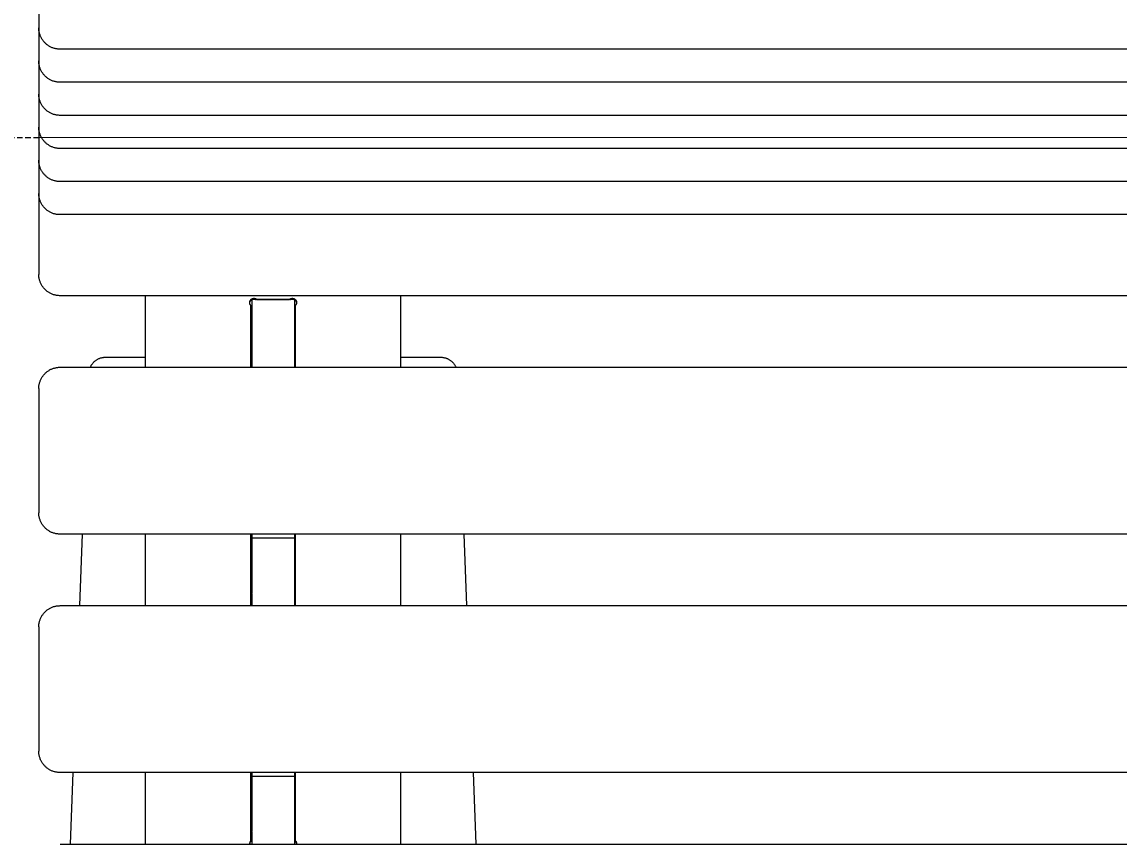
# Model space of a CAD drawing. Header units: millimetres. Extents: x -80 to 4518, y -398 to 2524.
# Drawn here: x 58.3 to 315.8, y -7.9 to 185 of the extents above; entities that cross this region are included whole.
import ezdxf

# ---------------------------------------------------------------- set-up
doc = ezdxf.new("R2010")
doc.units = ezdxf.units.MM
doc.linetypes.add('HIDDEN', pattern=[1.905, 1.27, -0.635])
for name, color, linetype, lineweight in [('ZANO_R', 7, 'Continuous', 0), ('ZANO_R_przerywana', 7, 'HIDDEN', 0), ('ZANO_W', 1, 'Continuous', 0)]:
    doc.layers.add(name, color=color, linetype=linetype, lineweight=lineweight)
doc.styles.add('Arial', font='arial.ttf')
doc.styles.get("Standard").update_dxf_attribs({"font": 'ARIALUNI.TTF'})
doc.dimstyles.new('pl i ang', dxfattribs={"dimtxt": 50, "dimasz": 50, "dimexe": 1.25, "dimexo": 0.625, "dimgap": 10, "dimtad": 1, "dimtoh": 1, "dimtxsty": 'Standard', "dimcen": 2.5, "dimclrd": 1, "dimclre": 1, "dimclrt": 1, "dimadec": 0, "dimazin": 0, "dimtfac": 1, "dimtmove": 0, "dimatfit": 3, "dimfxl": 1, "dimarcsym": 1})

# ---------------------------------------------------------------- blocks, each defined once
blk = doc.blocks.new('*D398')
at = {"layer": 'ZANO_W', "color": 1, "lineweight": -2}
for p, q in [((57.24, 376.68), (-32.87, 376.68)), ((-22.87, 336.68), (-22.87, -286.8)), ((57.24, -326.8), (-32.87, -326.8))]:
    blk.add_line(p, q, dxfattribs=at)
at = {"layer": 'ZANO_W', "color": 1}
for points in [[(-16.2, 336.68), (-29.53, 336.68), (-22.87, 376.68)], [(-29.53, -286.8), (-16.2, -286.8), (-22.87, -326.8)]]:
    blk.add_solid(points, dxfattribs=at)
at = {"layer": 'ZANO_W', "color": 1, "insert": (-53.3, 24.94), "char_height": 40, "attachment_point": 5, "rotation": 90, "style": 'Arial'}
blk.add_mtext('703', dxfattribs=at)

msp = doc.modelspace()

# ---------------------------------------------------------------- linework, layer by layer
at = {"layer": 'ZANO_R'}
for p, q in [((62.24, 187.55), (62.24, 183.66)), ((62.24, 183.66), (62.24, 179.78)), ((62.24, 183.49), (62.24, 183.66)), ((62.25, 183.32), (62.24, 183.49)), ((62.26, 183.15), (62.25, 183.32)), ((62.28, 182.98), (62.26, 183.15)), ((62.31, 182.81), (62.28, 182.98)), ((62.34, 182.65), (62.31, 182.81)), ((62.38, 182.48), (62.34, 182.65)), ((62.42, 182.31), (62.38, 182.48)), ((62.47, 182.15), (62.42, 182.31)), ((62.53, 181.99), (62.47, 182.15)), ((62.59, 181.83), (62.53, 181.99)), ((62.65, 181.67), (62.59, 181.83)), ((62.72, 181.52), (62.65, 181.67)), ((62.8, 181.36), (62.72, 181.52)), ((62.88, 181.21), (62.8, 181.36)), ((62.96, 181.07), (62.88, 181.21)), ((63.06, 180.92), (62.96, 181.07)), ((63.15, 180.78), (63.06, 180.92)), ((63.25, 180.64), (63.15, 180.78)), ((63.36, 180.51), (63.25, 180.64)), ((63.47, 180.38), (63.36, 180.51)), ((63.58, 180.25), (63.47, 180.38)), ((62.24, 179.78), (62.24, 175.89)), ((63.7, 180.13), (63.58, 180.25)), ((63.82, 180.01), (63.7, 180.13)), ((63.95, 179.89), (63.82, 180.01)), ((64.08, 179.78), (63.95, 179.89)), ((64.22, 179.68), (64.08, 179.78)), ((64.35, 179.58), (64.22, 179.68)), ((64.49, 179.48), (64.35, 179.58)), ((64.64, 179.39), (64.49, 179.48)), ((64.79, 179.31), (64.64, 179.39)), ((64.94, 179.22), (64.79, 179.31)), ((65.09, 179.15), (64.94, 179.22)), ((65.24, 179.08), (65.09, 179.15)), ((65.4, 179.01), (65.24, 179.08)), ((65.56, 178.95), (65.4, 179.01)), ((65.72, 178.9), (65.56, 178.95)), ((65.89, 178.85), (65.72, 178.9)), ((66.05, 178.81), (65.89, 178.85)), ((66.22, 178.77), (66.05, 178.81)), ((66.39, 178.74), (66.22, 178.77)), ((66.56, 178.71), (66.39, 178.74)), ((66.73, 178.69), (66.56, 178.71)), ((66.9, 178.68), (66.73, 178.69)), ((67.07, 178.67), (66.9, 178.68)), ((67.24, 178.66), (67.07, 178.67)), ((361.15, 178.66), (67.24, 178.66)), ((62.24, 175.89), (62.24, 172.01)), ((62.24, 175.72), (62.24, 175.89)), ((62.25, 175.55), (62.24, 175.72)), ((62.26, 175.38), (62.25, 175.55)), ((62.28, 175.21), (62.26, 175.38)), ((62.31, 175.04), (62.28, 175.21)), ((62.34, 174.88), (62.31, 175.04)), ((62.38, 174.71), (62.34, 174.88)), ((62.42, 174.55), (62.38, 174.71)), ((62.47, 174.38), (62.42, 174.55)), ((62.53, 174.22), (62.47, 174.38)), ((62.59, 174.06), (62.53, 174.22)), ((62.65, 173.9), (62.59, 174.06)), ((62.72, 173.75), (62.65, 173.9)), ((62.8, 173.59), (62.72, 173.75)), ((62.88, 173.44), (62.8, 173.59)), ((62.96, 173.3), (62.88, 173.44)), ((63.06, 173.15), (62.96, 173.3)), ((63.15, 173.01), (63.06, 173.15)), ((63.25, 172.87), (63.15, 173.01)), ((63.36, 172.74), (63.25, 172.87)), ((63.47, 172.61), (63.36, 172.74)), ((63.58, 172.48), (63.47, 172.61)), ((62.24, 172.01), (62.24, 168.13)), ((63.7, 172.36), (63.58, 172.48)), ((63.82, 172.24), (63.7, 172.36)), ((63.95, 172.13), (63.82, 172.24)), ((64.08, 172.02), (63.95, 172.13)), ((64.22, 171.91), (64.08, 172.02)), ((64.35, 171.81), (64.22, 171.91)), ((64.49, 171.71), (64.35, 171.81)), ((64.64, 171.62), (64.49, 171.71)), ((64.79, 171.54), (64.64, 171.62)), ((64.94, 171.45), (64.79, 171.54)), ((65.09, 171.38), (64.94, 171.45)), ((65.24, 171.31), (65.09, 171.38)), ((65.4, 171.24), (65.24, 171.31)), ((65.56, 171.18), (65.4, 171.24)), ((65.72, 171.13), (65.56, 171.18)), ((65.89, 171.08), (65.72, 171.13)), ((66.05, 171.04), (65.89, 171.08)), ((66.22, 171), (66.05, 171.04)), ((66.39, 170.97), (66.22, 171)), ((66.56, 170.94), (66.39, 170.97)), ((66.73, 170.92), (66.56, 170.94)), ((66.9, 170.91), (66.73, 170.92)), ((67.07, 170.9), (66.9, 170.91)), ((67.24, 170.89), (67.07, 170.9)), ((361.15, 170.89), (67.24, 170.89)), ((62.24, 168.13), (62.24, 164.24)), ((62.24, 167.95), (62.24, 168.13)), ((62.25, 167.78), (62.24, 167.95)), ((62.26, 167.61), (62.25, 167.78)), ((62.28, 167.44), (62.26, 167.61)), ((62.31, 167.28), (62.28, 167.44)), ((62.34, 167.11), (62.31, 167.28)), ((62.38, 166.94), (62.34, 167.11)), ((62.42, 166.78), (62.38, 166.94)), ((62.47, 166.61), (62.42, 166.78)), ((62.53, 166.45), (62.47, 166.61)), ((62.59, 166.29), (62.53, 166.45)), ((62.65, 166.13), (62.59, 166.29)), ((62.72, 165.98), (62.65, 166.13)), ((62.8, 165.82), (62.72, 165.98)), ((62.88, 165.67), (62.8, 165.82)), ((62.96, 165.53), (62.88, 165.67)), ((63.06, 165.38), (62.96, 165.53)), ((63.15, 165.24), (63.06, 165.38)), ((63.25, 165.1), (63.15, 165.24)), ((63.36, 164.97), (63.25, 165.1)), ((63.47, 164.84), (63.36, 164.97)), ((63.58, 164.71), (63.47, 164.84)), ((62.24, 164.24), (62.24, 160.36)), ((63.7, 164.59), (63.58, 164.71)), ((63.82, 164.47), (63.7, 164.59)), ((63.95, 164.36), (63.82, 164.47)), ((64.08, 164.25), (63.95, 164.36)), ((64.22, 164.14), (64.08, 164.25)), ((64.35, 164.04), (64.22, 164.14)), ((64.49, 163.94), (64.35, 164.04)), ((64.64, 163.85), (64.49, 163.94)), ((64.79, 163.77), (64.64, 163.85)), ((64.94, 163.69), (64.79, 163.77)), ((65.09, 163.61), (64.94, 163.69)), ((65.24, 163.54), (65.09, 163.61)), ((65.4, 163.47), (65.24, 163.54)), ((65.56, 163.41), (65.4, 163.47)), ((65.72, 163.36), (65.56, 163.41)), ((65.89, 163.31), (65.72, 163.36)), ((66.05, 163.27), (65.89, 163.31)), ((66.22, 163.23), (66.05, 163.27)), ((66.39, 163.2), (66.22, 163.23)), ((66.56, 163.17), (66.39, 163.2)), ((66.73, 163.15), (66.56, 163.17)), ((66.9, 163.14), (66.73, 163.15)), ((67.07, 163.13), (66.9, 163.14)), ((67.24, 163.13), (67.07, 163.13)), ((361.15, 163.13), (67.24, 163.13)), ((62.24, 160.36), (62.24, 156.47)), ((62.24, 160.19), (62.24, 160.36)), ((62.25, 160.01), (62.24, 160.19)), ((62.26, 159.84), (62.25, 160.01)), ((62.28, 159.68), (62.26, 159.84)), ((62.31, 159.51), (62.28, 159.68)), ((660.05, 158.01), (62.24, 157.82)), ((62.34, 159.34), (62.31, 159.51)), ((62.38, 159.17), (62.34, 159.34)), ((62.42, 159.01), (62.38, 159.17)), ((62.47, 158.84), (62.42, 159.01)), ((62.53, 158.68), (62.47, 158.84)), ((62.59, 158.52), (62.53, 158.68)), ((62.65, 158.36), (62.59, 158.52)), ((62.72, 158.21), (62.65, 158.36)), ((62.8, 158.06), (62.72, 158.21)), ((62.88, 157.91), (62.8, 158.06)), ((62.96, 157.76), (62.88, 157.91)), ((63.06, 157.61), (62.96, 157.76)), ((63.15, 157.47), (63.06, 157.61)), ((63.25, 157.33), (63.15, 157.47)), ((63.36, 157.2), (63.25, 157.33)), ((63.47, 157.07), (63.36, 157.2)), ((62.24, 156.47), (62.24, 152.59)), ((63.58, 156.94), (63.47, 157.07)), ((63.7, 156.82), (63.58, 156.94)), ((63.82, 156.7), (63.7, 156.82)), ((63.95, 156.59), (63.82, 156.7)), ((64.08, 156.48), (63.95, 156.59)), ((64.22, 156.37), (64.08, 156.48)), ((64.35, 156.27), (64.22, 156.37)), ((64.49, 156.18), (64.35, 156.27)), ((64.64, 156.08), (64.49, 156.18)), ((64.79, 156), (64.64, 156.08)), ((64.94, 155.92), (64.79, 156)), ((65.09, 155.84), (64.94, 155.92)), ((65.24, 155.77), (65.09, 155.84)), ((65.4, 155.7), (65.24, 155.77)), ((65.56, 155.64), (65.4, 155.7)), ((65.72, 155.59), (65.56, 155.64)), ((65.89, 155.54), (65.72, 155.59)), ((66.05, 155.5), (65.89, 155.54)), ((66.22, 155.46), (66.05, 155.5)), ((66.39, 155.43), (66.22, 155.46)), ((66.56, 155.4), (66.39, 155.43)), ((66.73, 155.38), (66.56, 155.4)), ((66.9, 155.37), (66.73, 155.38)), ((67.07, 155.36), (66.9, 155.37)), ((67.24, 155.36), (67.07, 155.36)), ((361.15, 155.36), (67.24, 155.36)), ((62.24, 152.59), (62.24, 148.7)), ((62.24, 152.42), (62.24, 152.59)), ((62.25, 152.25), (62.24, 152.42)), ((62.26, 152.08), (62.25, 152.25)), ((62.28, 151.91), (62.26, 152.08)), ((62.31, 151.74), (62.28, 151.91)), ((62.34, 151.57), (62.31, 151.74)), ((62.38, 151.4), (62.34, 151.57)), ((62.42, 151.24), (62.38, 151.4)), ((62.47, 151.07), (62.42, 151.24)), ((62.53, 150.91), (62.47, 151.07)), ((62.59, 150.75), (62.53, 150.91)), ((62.65, 150.59), (62.59, 150.75)), ((62.72, 150.44), (62.65, 150.59)), ((62.8, 150.29), (62.72, 150.44)), ((62.88, 150.14), (62.8, 150.29)), ((62.96, 149.99), (62.88, 150.14)), ((63.06, 149.84), (62.96, 149.99)), ((63.15, 149.7), (63.06, 149.84)), ((63.25, 149.57), (63.15, 149.7)), ((63.36, 149.43), (63.25, 149.57)), ((63.47, 149.3), (63.36, 149.43)), ((62.24, 148.7), (62.24, 144.82)), ((63.58, 149.17), (63.47, 149.3)), ((63.7, 149.05), (63.58, 149.17)), ((63.82, 148.93), (63.7, 149.05)), ((63.95, 148.82), (63.82, 148.93)), ((64.08, 148.71), (63.95, 148.82)), ((64.22, 148.6), (64.08, 148.71)), ((64.35, 148.5), (64.22, 148.6)), ((64.49, 148.41), (64.35, 148.5)), ((64.64, 148.31), (64.49, 148.41)), ((64.79, 148.23), (64.64, 148.31)), ((64.94, 148.15), (64.79, 148.23)), ((65.09, 148.07), (64.94, 148.15)), ((65.24, 148), (65.09, 148.07)), ((65.4, 147.94), (65.24, 148)), ((65.56, 147.88), (65.4, 147.94)), ((65.72, 147.82), (65.56, 147.88)), ((65.89, 147.77), (65.72, 147.82)), ((66.05, 147.73), (65.89, 147.77)), ((66.22, 147.69), (66.05, 147.73)), ((66.39, 147.66), (66.22, 147.69)), ((66.56, 147.63), (66.39, 147.66)), ((66.73, 147.61), (66.56, 147.63)), ((66.9, 147.6), (66.73, 147.61)), ((67.07, 147.59), (66.9, 147.6)), ((67.24, 147.59), (67.07, 147.59)), ((361.15, 147.59), (67.24, 147.59)), ((62.24, 144.82), (62.24, 126.98)), ((62.24, 144.65), (62.24, 144.82)), ((62.25, 144.48), (62.24, 144.65)), ((62.26, 144.31), (62.25, 144.48)), ((62.28, 144.14), (62.26, 144.31)), ((62.31, 143.97), (62.28, 144.14)), ((62.34, 143.8), (62.31, 143.97)), ((62.38, 143.63), (62.34, 143.8)), ((62.42, 143.47), (62.38, 143.63)), ((62.47, 143.31), (62.42, 143.47)), ((62.53, 143.14), (62.47, 143.31)), ((62.59, 142.98), (62.53, 143.14)), ((62.65, 142.83), (62.59, 142.98)), ((62.72, 142.67), (62.65, 142.83)), ((62.8, 142.52), (62.72, 142.67)), ((62.88, 142.37), (62.8, 142.52)), ((62.96, 142.22), (62.88, 142.37)), ((63.06, 142.08), (62.96, 142.22)), ((63.15, 141.93), (63.06, 142.08)), ((63.25, 141.8), (63.15, 141.93)), ((63.36, 141.66), (63.25, 141.8)), ((63.47, 141.53), (63.36, 141.66)), ((63.58, 141.4), (63.47, 141.53)), ((63.7, 141.28), (63.58, 141.4)), ((63.82, 141.16), (63.7, 141.28)), ((63.95, 141.05), (63.82, 141.16)), ((64.08, 140.94), (63.95, 141.05)), ((64.22, 140.83), (64.08, 140.94)), ((64.35, 140.73), (64.22, 140.83)), ((64.49, 140.64), (64.35, 140.73)), ((64.64, 140.55), (64.49, 140.64)), ((64.79, 140.46), (64.64, 140.55)), ((64.94, 140.38), (64.79, 140.46)), ((65.09, 140.3), (64.94, 140.38)), ((65.24, 140.23), (65.09, 140.3)), ((65.4, 140.17), (65.24, 140.23)), ((65.56, 140.11), (65.4, 140.17)), ((65.72, 140.05), (65.56, 140.11)), ((65.89, 140), (65.72, 140.05)), ((66.05, 139.96), (65.89, 140)), ((66.22, 139.92), (66.05, 139.96)), ((66.39, 139.89), (66.22, 139.92)), ((66.56, 139.86), (66.39, 139.89)), ((66.73, 139.84), (66.56, 139.86)), ((66.9, 139.83), (66.73, 139.84)), ((67.07, 139.82), (66.9, 139.83)), ((67.24, 139.82), (67.07, 139.82)), ((361.15, 139.82), (67.24, 139.82)), ((62.24, 126.98), (62.24, 125.8)), ((62.24, 125.63), (62.24, 125.8)), ((62.25, 125.46), (62.24, 125.63)), ((62.26, 125.29), (62.25, 125.46)), ((62.28, 125.12), (62.26, 125.29)), ((62.31, 124.95), (62.28, 125.12)), ((62.34, 124.78), (62.31, 124.95)), ((62.38, 124.62), (62.34, 124.78)), ((62.42, 124.45), (62.38, 124.62)), ((62.47, 124.29), (62.42, 124.45)), ((62.53, 124.13), (62.47, 124.29)), ((62.59, 123.97), (62.53, 124.13)), ((62.65, 123.81), (62.59, 123.97)), ((62.72, 123.65), (62.65, 123.81)), ((62.8, 123.5), (62.72, 123.65)), ((62.88, 123.35), (62.8, 123.5)), ((62.96, 123.2), (62.88, 123.35)), ((63.06, 123.06), (62.96, 123.2)), ((63.15, 122.92), (63.06, 123.06)), ((63.25, 122.78), (63.15, 122.92)), ((63.36, 122.64), (63.25, 122.78)), ((63.47, 122.51), (63.36, 122.64)), ((63.58, 122.39), (63.47, 122.51)), ((63.7, 122.26), (63.58, 122.39)), ((63.82, 122.15), (63.7, 122.26)), ((63.95, 122.03), (63.82, 122.15)), ((64.08, 121.92), (63.95, 122.03)), ((64.22, 121.82), (64.08, 121.92)), ((64.35, 121.72), (64.22, 121.82)), ((64.49, 121.62), (64.35, 121.72)), ((64.64, 121.53), (64.49, 121.62)), ((64.79, 121.44), (64.64, 121.53)), ((64.94, 121.36), (64.79, 121.44)), ((65.09, 121.28), (64.94, 121.36)), ((65.24, 121.21), (65.09, 121.28)), ((65.4, 121.15), (65.24, 121.21)), ((65.56, 121.09), (65.4, 121.15)), ((65.72, 121.03), (65.56, 121.09)), ((65.89, 120.99), (65.72, 121.03)), ((66.05, 120.94), (65.89, 120.99)), ((66.22, 120.9), (66.05, 120.94)), ((66.39, 120.87), (66.22, 120.9)), ((66.56, 120.85), (66.39, 120.87)), ((66.73, 120.83), (66.56, 120.85)), ((66.9, 120.81), (66.73, 120.83)), ((67.07, 120.8), (66.9, 120.81)), ((67.24, 120.8), (67.07, 120.8)), ((361.15, 120.8), (67.24, 120.8)), ((87.24, 120.8), (87.24, 104.01)), ((111.74, 119.21), (111.75, 119.24)), ((111.74, 119.17), (111.74, 119.21)), ((111.75, 119.14), (111.74, 119.17)), ((111.75, 119.31), (111.76, 119.35)), ((111.75, 119.28), (111.75, 119.31)), ((111.75, 119.24), (111.75, 119.28)), ((111.75, 119.14), (111.76, 119.17)), ((111.75, 119.11), (111.75, 119.14)), ((111.75, 119.1), (111.75, 119.14)), ((111.75, 119.07), (111.75, 119.1)), ((111.76, 119.03), (111.75, 119.07)), ((111.76, 119.38), (111.77, 119.41)), ((111.76, 119.35), (111.76, 119.38)), ((111.76, 119.21), (111.77, 119.24)), ((111.76, 119.17), (111.76, 119.21)), ((111.76, 119), (111.76, 119.03)), ((111.77, 118.97), (111.76, 119)), ((111.77, 119.41), (111.78, 119.45)), ((111.77, 119.24), (111.78, 119.27)), ((111.78, 118.93), (111.77, 118.97)), ((111.78, 119.45), (111.79, 119.48)), ((111.78, 119.27), (111.79, 119.31)), ((111.79, 118.9), (111.78, 118.93)), ((111.79, 119.48), (111.8, 119.52)), ((111.79, 119.31), (111.8, 119.34)), ((111.8, 118.86), (111.79, 118.9)), ((111.8, 119.52), (111.81, 119.55)), ((111.8, 119.34), (111.81, 119.37)), ((111.81, 118.83), (111.8, 118.86)), ((111.81, 119.55), (111.82, 119.58)), ((111.81, 119.37), (111.82, 119.4)), ((111.82, 118.8), (111.81, 118.83)), ((111.82, 119.58), (111.84, 119.61)), ((111.82, 119.4), (111.83, 119.43)), ((111.84, 118.77), (111.82, 118.8)), ((111.83, 119.43), (111.85, 119.46)), ((111.84, 119.61), (111.85, 119.64)), ((111.85, 118.74), (111.84, 118.77)), ((111.85, 119.64), (111.87, 119.67)), ((111.85, 119.46), (111.86, 119.49)), ((111.87, 118.71), (111.85, 118.74)), ((111.86, 119.49), (111.88, 119.52)), ((111.87, 119.67), (111.89, 119.7)), ((111.89, 118.68), (111.87, 118.71)), ((111.88, 119.52), (111.9, 119.55)), ((111.89, 119.7), (111.91, 119.73)), ((111.91, 118.65), (111.89, 118.68)), ((111.9, 119.55), (111.92, 119.58)), ((111.91, 119.73), (111.93, 119.76)), ((111.92, 118.62), (111.91, 118.65)), ((111.92, 119.58), (111.94, 119.61)), ((111.95, 118.59), (111.92, 118.62)), ((111.93, 119.76), (111.95, 119.79)), ((111.94, 119.61), (111.96, 119.64)), ((111.95, 119.79), (111.97, 119.82)), ((111.97, 118.56), (111.95, 118.59)), ((111.96, 119.64), (111.98, 119.66)), ((111.97, 119.82), (111.99, 119.85)), ((111.99, 118.53), (111.97, 118.56)), ((111.98, 119.66), (112, 119.69)), ((111.99, 119.85), (112.01, 119.87)), ((112.01, 118.51), (111.99, 118.53)), ((112, 119.69), (112.02, 119.71)), ((112.01, 119.87), (112.04, 119.9)), ((112.04, 118.48), (112.01, 118.51)), ((112.02, 119.71), (112.05, 119.74)), ((112.04, 119.9), (112.06, 119.92)), ((112.04, 104.01), (112.04, 118.48)), ((112.05, 119.74), (112.07, 119.76)), ((112.06, 119.92), (112.09, 119.94)), ((112.07, 119.76), (112.1, 119.78)), ((112.09, 119.94), (112.11, 119.97)), ((112.1, 119.78), (112.12, 119.81)), ((112.11, 119.97), (112.14, 119.99)), ((112.12, 119.81), (112.15, 119.83)), ((112.14, 119.99), (112.17, 120.01)), ((112.15, 119.83), (112.18, 119.85)), ((112.17, 120.01), (112.2, 120.03)), ((112.18, 119.85), (112.21, 119.86)), ((112.2, 120.03), (112.23, 120.05)), ((112.21, 119.86), (112.24, 119.88)), ((112.23, 120.05), (112.26, 120.06)), ((112.24, 119.88), (112.27, 119.9)), ((112.24, 119.88), (112.24, 119.88)), ((112.24, 119.88), (112.24, 119.88)), ((112.24, 119.88), (112.24, 119.88)), ((112.24, 119.88), (112.24, 119.88)), ((112.24, 119.88), (112.24, 119.88)), ((112.24, 119.88), (112.24, 119.84)), ((122.24, 119.88), (112.24, 119.88)), ((112.24, 119.84), (112.24, 119.7)), ((112.24, 119.7), (112.24, 119.07)), ((112.24, 119.07), (112.24, 117.01)), ((112.26, 120.06), (112.29, 120.08)), ((112.27, 119.9), (112.3, 119.92)), ((112.29, 120.08), (112.32, 120.1)), ((112.3, 119.92), (112.33, 119.93)), ((112.32, 120.1), (112.35, 120.11)), ((112.33, 119.93), (112.36, 119.94)), ((112.35, 120.11), (112.39, 120.12)), ((112.36, 119.94), (112.39, 119.96)), ((112.39, 120.12), (112.42, 120.13)), ((112.39, 119.96), (112.43, 119.97)), ((112.42, 120.13), (112.45, 120.15)), ((112.43, 119.97), (112.46, 119.98)), ((112.45, 120.15), (112.49, 120.16)), ((112.46, 119.98), (112.49, 119.99)), ((112.49, 120.16), (112.52, 120.16)), ((112.49, 119.99), (112.52, 120)), ((112.52, 120.16), (112.55, 120.17)), ((112.52, 120), (112.56, 120)), ((112.55, 120.17), (112.59, 120.18)), ((112.56, 120), (112.59, 120.01)), ((112.59, 120.18), (112.62, 120.18)), ((112.59, 120.01), (112.62, 120.01)), ((112.62, 120.18), (112.66, 120.19)), ((112.62, 120.01), (112.66, 120.02)), ((112.66, 120.19), (112.69, 120.19)), ((112.66, 120.02), (112.69, 120.02)), ((112.69, 120.19), (112.73, 120.19)), ((112.69, 120.02), (112.73, 120.02)), ((112.73, 120.19), (112.76, 120.19)), ((112.73, 120.02), (112.76, 120.02)), ((112.76, 120.19), (112.8, 120.19)), ((112.76, 120.02), (112.79, 120.02)), ((112.79, 120.02), (112.83, 120.02)), ((112.8, 120.19), (112.83, 120.19)), ((112.83, 120.19), (112.87, 120.18)), ((112.83, 120.02), (112.86, 120.01)), ((112.86, 120.01), (112.9, 120.01)), ((112.87, 120.18), (112.9, 120.18)), ((112.9, 120.18), (112.93, 120.17)), ((112.9, 120.01), (112.93, 120)), ((112.93, 120.17), (112.97, 120.16)), ((112.93, 120), (112.96, 120)), ((112.96, 120), (113, 119.99)), ((112.97, 120.16), (113, 120.15)), ((113, 120.15), (113.04, 120.15)), ((113, 119.99), (113.03, 119.98)), ((113.03, 119.98), (113.06, 119.97)), ((113.04, 120.15), (113.07, 120.13)), ((113.06, 119.97), (113.09, 119.96)), ((113.07, 120.13), (113.1, 120.12)), ((113.09, 119.96), (113.13, 119.94)), ((113.1, 120.12), (113.13, 120.11)), ((113.13, 120.11), (113.17, 120.1)), ((113.13, 119.94), (113.16, 119.93)), ((113.16, 119.93), (113.19, 119.92)), ((113.17, 120.1), (113.2, 120.08)), ((113.19, 119.92), (113.22, 119.9)), ((113.2, 120.08), (113.23, 120.06)), ((113.22, 119.9), (113.25, 119.88)), ((113.23, 120.06), (113.26, 120.05)), ((113.26, 120.05), (113.29, 120.03)), ((113.29, 120.03), (113.32, 120.01)), ((113.32, 120.01), (113.35, 119.99)), ((113.35, 119.99), (113.37, 119.97)), ((113.37, 119.97), (113.4, 119.94)), ((113.4, 119.94), (113.43, 119.92)), ((113.43, 119.92), (113.45, 119.9)), ((113.45, 119.9), (121.02, 119.9)), ((113.45, 119.88), (113.45, 119.9)), ((121.02, 119.9), (121.05, 119.92)), ((121.02, 119.9), (121.02, 119.88)), ((121.05, 119.92), (121.07, 119.94)), ((121.07, 119.94), (121.1, 119.97)), ((121.1, 119.97), (121.13, 119.99)), ((121.13, 119.99), (121.16, 120.01)), ((121.16, 120.01), (121.18, 120.03)), ((121.18, 120.03), (121.21, 120.05)), ((121.21, 120.05), (121.24, 120.06)), ((121.23, 119.88), (121.26, 119.9)), ((121.24, 120.06), (121.28, 120.08)), ((121.26, 119.9), (121.29, 119.92)), ((121.28, 120.08), (121.31, 120.1)), ((121.29, 119.92), (121.32, 119.93)), ((121.31, 120.1), (121.34, 120.11)), ((121.32, 119.93), (121.35, 119.94)), ((121.34, 120.11), (121.37, 120.12)), ((121.35, 119.94), (121.38, 119.96)), ((121.37, 120.12), (121.4, 120.13)), ((121.38, 119.96), (121.41, 119.97)), ((121.4, 120.13), (121.44, 120.15)), ((121.41, 119.97), (121.44, 119.98)), ((121.44, 120.15), (121.47, 120.15)), ((121.44, 119.98), (121.48, 119.99)), ((121.47, 120.15), (121.5, 120.16)), ((121.48, 119.99), (121.51, 120)), ((121.5, 120.16), (121.54, 120.17)), ((121.51, 120), (121.54, 120)), ((121.54, 120.17), (121.57, 120.18)), ((121.54, 120), (121.58, 120.01)), ((121.57, 120.18), (121.61, 120.18)), ((121.58, 120.01), (121.61, 120.01)), ((121.61, 120.18), (121.64, 120.19)), ((121.61, 120.01), (121.64, 120.02)), ((121.64, 120.19), (121.68, 120.19)), ((121.64, 120.02), (121.68, 120.02)), ((121.68, 120.19), (121.71, 120.19)), ((121.68, 120.02), (121.71, 120.02)), ((121.71, 120.19), (121.75, 120.19)), ((121.71, 120.02), (121.75, 120.02)), ((121.75, 120.19), (121.78, 120.19)), ((121.75, 120.02), (121.78, 120.02)), ((121.78, 120.19), (121.82, 120.19)), ((121.78, 120.02), (121.81, 120.02)), ((121.81, 120.02), (121.85, 120.01)), ((121.82, 120.19), (121.85, 120.18)), ((121.85, 120.18), (121.89, 120.18)), ((121.85, 120.01), (121.88, 120.01)), ((121.88, 120.01), (121.92, 120)), ((121.89, 120.18), (121.92, 120.17)), ((121.92, 120.17), (121.95, 120.16)), ((121.92, 120), (121.95, 120)), ((121.95, 120.16), (121.99, 120.16)), ((121.95, 120), (121.98, 119.99)), ((121.98, 119.99), (122.01, 119.98)), ((121.99, 120.16), (122.02, 120.15)), ((122.01, 119.98), (122.05, 119.97)), ((122.02, 120.15), (122.05, 120.13)), ((122.05, 120.13), (122.09, 120.12)), ((122.05, 119.97), (122.08, 119.96)), ((122.08, 119.96), (122.11, 119.94)), ((122.09, 120.12), (122.12, 120.11)), ((122.11, 119.94), (122.14, 119.93)), ((122.12, 120.11), (122.15, 120.1)), ((122.14, 119.93), (122.17, 119.92)), ((122.15, 120.1), (122.18, 120.08)), ((122.17, 119.92), (122.2, 119.9)), ((122.18, 120.08), (122.21, 120.06)), ((122.2, 119.9), (122.23, 119.88)), ((122.21, 120.06), (122.24, 120.05)), ((122.24, 120.05), (122.27, 120.03)), ((122.24, 119.88), (122.27, 119.86)), ((122.24, 119.88), (122.24, 119.88)), ((122.24, 119.88), (122.24, 119.88)), ((122.24, 119.88), (122.24, 119.88)), ((122.24, 119.88), (122.24, 119.88)), ((122.24, 119.88), (122.24, 119.88)), ((122.24, 119.88), (122.24, 119.84)), ((122.24, 119.84), (122.24, 119.7)), ((122.24, 119.7), (122.24, 119.07)), ((122.24, 119.07), (122.24, 117.01)), ((122.27, 120.03), (122.3, 120.01)), ((122.27, 119.86), (122.29, 119.85)), ((122.29, 119.85), (122.32, 119.83)), ((122.3, 120.01), (122.33, 119.99)), ((122.32, 119.83), (122.35, 119.81)), ((122.33, 119.99), (122.36, 119.97)), ((122.35, 119.81), (122.38, 119.78)), ((122.36, 119.97), (122.38, 119.94)), ((122.38, 119.94), (122.41, 119.92)), ((122.38, 119.78), (122.4, 119.76)), ((122.4, 119.76), (122.43, 119.74)), ((122.41, 119.92), (122.44, 119.9)), ((122.43, 119.74), (122.45, 119.71)), ((122.44, 119.9), (122.46, 119.87)), ((122.46, 118.51), (122.44, 118.48)), ((122.44, 118.48), (122.44, 104.01)), ((122.45, 119.71), (122.47, 119.69)), ((122.46, 119.87), (122.48, 119.85)), ((122.48, 118.53), (122.46, 118.51)), ((122.47, 119.69), (122.5, 119.66)), ((122.48, 119.85), (122.51, 119.82)), ((122.51, 118.56), (122.48, 118.53)), ((122.5, 119.66), (122.52, 119.64)), ((122.51, 119.82), (122.53, 119.79)), ((122.53, 118.59), (122.51, 118.56)), ((122.52, 119.64), (122.54, 119.61)), ((122.53, 119.79), (122.55, 119.76)), ((122.55, 118.62), (122.53, 118.59)), ((122.54, 119.61), (122.56, 119.58)), ((122.55, 119.76), (122.57, 119.73)), ((122.57, 118.65), (122.55, 118.62)), ((122.56, 119.58), (122.58, 119.55)), ((122.57, 119.73), (122.59, 119.7)), ((122.59, 118.68), (122.57, 118.65)), ((122.58, 119.55), (122.59, 119.52)), ((122.59, 119.7), (122.6, 119.67)), ((122.59, 119.52), (122.61, 119.49)), ((122.6, 118.71), (122.59, 118.68)), ((122.6, 119.67), (122.62, 119.64)), ((122.62, 118.74), (122.6, 118.71)), ((122.61, 119.49), (122.63, 119.46)), ((122.62, 119.64), (122.64, 119.61)), ((122.64, 118.77), (122.62, 118.74)), ((122.63, 119.46), (122.64, 119.43)), ((122.64, 119.61), (122.65, 119.58)), ((122.64, 119.43), (122.65, 119.4)), ((122.65, 118.8), (122.64, 118.77)), ((122.65, 119.58), (122.66, 119.55)), ((122.65, 119.4), (122.67, 119.37)), ((122.66, 118.83), (122.65, 118.8)), ((122.66, 119.55), (122.67, 119.52)), ((122.67, 118.86), (122.66, 118.83)), ((122.67, 119.52), (122.69, 119.48)), ((122.67, 119.37), (122.68, 119.34)), ((122.69, 118.9), (122.67, 118.86)), ((122.68, 119.34), (122.69, 119.31)), ((122.69, 119.48), (122.69, 119.45)), ((122.69, 119.45), (122.7, 119.41)), ((122.69, 119.31), (122.7, 119.27)), ((122.7, 118.97), (122.69, 118.93)), ((122.69, 118.93), (122.69, 118.9)), ((122.7, 119.41), (122.71, 119.38)), ((122.7, 119.27), (122.71, 119.24)), ((122.71, 119), (122.7, 118.97)), ((122.71, 119.38), (122.72, 119.35)), ((122.71, 119.24), (122.71, 119.21)), ((122.71, 119.21), (122.72, 119.17)), ((122.72, 119.03), (122.71, 119)), ((122.72, 119.35), (122.72, 119.31)), ((122.72, 119.31), (122.73, 119.28)), ((122.72, 119.17), (122.72, 119.14)), ((122.72, 119.14), (122.73, 119.11)), ((122.73, 119.1), (122.72, 119.07)), ((122.72, 119.07), (122.72, 119.03)), ((122.73, 119.28), (122.73, 119.24)), ((122.73, 119.24), (122.73, 119.21)), ((122.73, 119.21), (122.73, 119.17)), ((122.73, 119.17), (122.73, 119.14)), ((122.73, 119.14), (122.73, 119.1)), ((147.24, 104.01), (147.24, 120.8)), ((112.24, 117.01), (112.24, 107.02)), ((122.24, 117.01), (122.24, 107.02)), ((75.5, 105.53), (75.61, 105.61)), ((75.61, 105.61), (75.73, 105.69)), ((75.73, 105.69), (75.84, 105.77)), ((75.84, 105.77), (75.96, 105.84)), ((75.96, 105.84), (76.08, 105.91)), ((76.08, 105.91), (76.21, 105.97)), ((76.21, 105.97), (76.33, 106.03)), ((76.33, 106.03), (76.46, 106.08)), ((76.46, 106.08), (76.59, 106.13)), ((76.59, 106.13), (76.73, 106.18)), ((76.73, 106.18), (76.86, 106.22)), ((76.86, 106.22), (76.99, 106.25)), ((76.99, 106.25), (77.13, 106.28)), ((77.13, 106.28), (77.27, 106.31)), ((77.27, 106.31), (77.4, 106.33)), ((77.4, 106.33), (77.54, 106.35)), ((77.54, 106.35), (77.68, 106.36)), ((77.68, 106.36), (77.82, 106.37)), ((77.82, 106.37), (77.96, 106.37)), ((77.96, 106.37), (87.24, 106.37)), ((112.04, 106.37), (112.24, 106.37)), ((112.24, 106.89), (112.24, 107.02)), ((112.24, 106.89), (112.24, 104.01)), ((122.24, 107.02), (122.24, 106.89)), ((122.24, 106.89), (122.24, 104.01)), ((122.24, 106.37), (122.44, 106.37)), ((147.24, 106.37), (156.51, 106.37)), ((156.51, 106.37), (156.65, 106.37)), ((156.65, 106.37), (156.79, 106.36)), ((156.79, 106.36), (156.93, 106.35)), ((156.93, 106.35), (157.07, 106.33)), ((157.07, 106.33), (157.21, 106.31)), ((157.21, 106.31), (157.34, 106.28)), ((157.34, 106.28), (157.48, 106.25)), ((157.48, 106.25), (157.61, 106.22)), ((157.61, 106.22), (157.75, 106.18)), ((157.75, 106.18), (157.88, 106.13)), ((157.88, 106.13), (158.01, 106.08)), ((158.01, 106.08), (158.14, 106.03)), ((158.14, 106.03), (158.26, 105.97)), ((158.26, 105.97), (158.39, 105.91)), ((158.39, 105.91), (158.51, 105.84)), ((158.51, 105.84), (158.63, 105.77)), ((158.63, 105.77), (158.75, 105.69)), ((158.75, 105.69), (158.86, 105.61)), ((158.86, 105.61), (158.97, 105.53)), ((64.22, 102.99), (64.35, 103.09)), ((64.35, 103.09), (64.49, 103.19)), ((64.49, 103.19), (64.64, 103.28)), ((64.64, 103.28), (64.79, 103.37)), ((64.79, 103.37), (64.94, 103.45)), ((64.94, 103.45), (65.09, 103.52)), ((65.09, 103.52), (65.24, 103.59)), ((65.24, 103.59), (65.4, 103.66)), ((65.4, 103.66), (65.56, 103.72)), ((65.56, 103.72), (65.72, 103.77)), ((65.72, 103.77), (65.89, 103.82)), ((65.89, 103.82), (66.05, 103.87)), ((66.05, 103.87), (66.22, 103.9)), ((66.22, 103.9), (66.39, 103.93)), ((66.39, 103.93), (66.56, 103.96)), ((66.56, 103.96), (66.73, 103.98)), ((66.73, 103.98), (66.9, 104)), ((66.9, 104), (67.07, 104)), ((67.07, 104), (67.24, 104.01)), ((67.24, 104.01), (361.15, 104.01)), ((74.31, 104.01), (74.37, 104.13)), ((74.37, 104.13), (74.43, 104.26)), ((74.43, 104.26), (74.5, 104.38)), ((74.5, 104.38), (74.57, 104.5)), ((74.57, 104.5), (74.65, 104.62)), ((74.65, 104.62), (74.73, 104.73)), ((74.73, 104.73), (74.81, 104.84)), ((74.81, 104.84), (74.9, 104.95)), ((74.9, 104.95), (74.99, 105.05)), ((74.99, 105.05), (75.09, 105.16)), ((75.09, 105.16), (75.18, 105.25)), ((75.18, 105.25), (75.29, 105.35)), ((75.29, 105.35), (75.39, 105.44)), ((75.39, 105.44), (75.5, 105.53)), ((158.97, 105.53), (159.08, 105.44)), ((159.08, 105.44), (159.19, 105.35)), ((159.19, 105.35), (159.29, 105.25)), ((159.29, 105.25), (159.39, 105.16)), ((159.39, 105.16), (159.48, 105.05)), ((159.48, 105.05), (159.57, 104.95)), ((159.57, 104.95), (159.66, 104.84)), ((159.66, 104.84), (159.75, 104.73)), ((159.75, 104.73), (159.83, 104.62)), ((159.83, 104.62), (159.9, 104.5)), ((159.9, 104.5), (159.97, 104.38)), ((159.97, 104.38), (160.04, 104.26)), ((160.04, 104.26), (160.11, 104.13)), ((160.11, 104.13), (160.16, 104.01)), ((62.42, 100.36), (62.47, 100.52)), ((62.47, 100.52), (62.53, 100.68)), ((62.53, 100.68), (62.59, 100.84)), ((62.59, 100.84), (62.65, 101)), ((62.65, 101), (62.72, 101.15)), ((62.72, 101.15), (62.8, 101.31)), ((62.8, 101.31), (62.88, 101.46)), ((62.88, 101.46), (62.96, 101.61)), ((62.96, 101.61), (63.06, 101.75)), ((63.06, 101.75), (63.15, 101.89)), ((63.15, 101.89), (63.25, 102.03)), ((63.25, 102.03), (63.36, 102.16)), ((63.36, 102.16), (63.47, 102.29)), ((63.47, 102.29), (63.58, 102.42)), ((63.58, 102.42), (63.7, 102.54)), ((63.7, 102.54), (63.82, 102.66)), ((63.82, 102.66), (63.95, 102.78)), ((63.95, 102.78), (64.08, 102.89)), ((64.08, 102.89), (64.22, 102.99)), ((62.24, 99.18), (62.25, 99.35)), ((62.24, 99.01), (62.24, 99.18)), ((62.24, 99.01), (62.24, 71.03)), ((62.25, 99.35), (62.26, 99.52)), ((62.26, 99.52), (62.28, 99.69)), ((62.28, 99.69), (62.31, 99.86)), ((62.31, 99.86), (62.34, 100.02)), ((62.34, 100.02), (62.38, 100.19)), ((62.38, 100.19), (62.42, 100.36)), ((62.24, 71.03), (62.24, 69.85)), ((62.24, 69.68), (62.24, 69.85)), ((62.25, 69.51), (62.24, 69.68)), ((62.26, 69.34), (62.25, 69.51)), ((62.28, 69.17), (62.26, 69.34)), ((62.31, 69), (62.28, 69.17)), ((62.34, 68.83), (62.31, 69)), ((62.38, 68.67), (62.34, 68.83)), ((62.42, 68.5), (62.38, 68.67)), ((62.47, 68.34), (62.42, 68.5)), ((62.53, 68.18), (62.47, 68.34)), ((62.59, 68.02), (62.53, 68.18)), ((62.65, 67.86), (62.59, 68.02)), ((62.72, 67.7), (62.65, 67.86)), ((62.8, 67.55), (62.72, 67.7)), ((62.88, 67.4), (62.8, 67.55)), ((62.96, 67.25), (62.88, 67.4)), ((63.06, 67.11), (62.96, 67.25)), ((63.15, 66.97), (63.06, 67.11)), ((63.25, 66.83), (63.15, 66.97)), ((63.36, 66.69), (63.25, 66.83)), ((63.47, 66.56), (63.36, 66.69)), ((63.58, 66.44), (63.47, 66.56)), ((63.7, 66.31), (63.58, 66.44)), ((63.82, 66.2), (63.7, 66.31)), ((63.95, 66.08), (63.82, 66.2)), ((64.08, 65.97), (63.95, 66.08)), ((64.22, 65.87), (64.08, 65.97)), ((64.35, 65.77), (64.22, 65.87)), ((64.49, 65.67), (64.35, 65.77)), ((64.64, 65.58), (64.49, 65.67)), ((64.79, 65.49), (64.64, 65.58)), ((64.94, 65.41), (64.79, 65.49)), ((65.09, 65.33), (64.94, 65.41)), ((65.24, 65.26), (65.09, 65.33)), ((65.4, 65.2), (65.24, 65.26)), ((65.56, 65.14), (65.4, 65.2)), ((65.72, 65.08), (65.56, 65.14)), ((65.89, 65.04), (65.72, 65.08)), ((66.05, 64.99), (65.89, 65.04)), ((66.22, 64.95), (66.05, 64.99)), ((66.39, 64.92), (66.22, 64.95)), ((66.56, 64.9), (66.39, 64.92)), ((66.73, 64.88), (66.56, 64.9)), ((66.9, 64.86), (66.73, 64.88)), ((67.07, 64.85), (66.9, 64.86)), ((67.24, 64.85), (67.07, 64.85)), ((361.15, 64.85), (67.24, 64.85)), ((71.84, 48.06), (72.49, 64.85)), ((87.24, 64.85), (87.24, 48.06)), ((112.04, 48.06), (112.04, 64.85)), ((112.24, 64.85), (112.24, 63.93)), ((122.24, 64.85), (122.24, 63.93)), ((122.44, 64.85), (122.44, 48.06)), ((147.24, 48.06), (147.24, 64.85)), ((161.98, 64.85), (162.63, 48.06)), ((112.24, 63.93), (112.24, 63.93)), ((112.24, 63.93), (112.24, 63.93)), ((112.24, 63.93), (112.24, 63.93)), ((112.24, 63.93), (112.24, 63.93)), ((112.24, 63.93), (112.24, 63.93)), ((112.24, 63.93), (112.24, 63.89)), ((122.24, 63.93), (112.24, 63.93)), ((112.24, 63.89), (112.24, 63.75)), ((112.24, 63.75), (112.24, 63.12)), ((112.24, 63.12), (112.24, 61.06)), ((122.24, 63.93), (122.24, 63.93)), ((122.24, 63.93), (122.24, 63.93)), ((122.24, 63.93), (122.24, 63.93)), ((122.24, 63.93), (122.24, 63.93)), ((122.24, 63.93), (122.24, 63.93)), ((122.24, 63.93), (122.24, 63.89)), ((122.24, 63.89), (122.24, 63.75)), ((122.24, 63.75), (122.24, 63.12)), ((122.24, 63.12), (122.24, 61.06)), ((112.24, 61.06), (112.24, 51.07)), ((122.24, 61.06), (122.24, 51.07)), ((112.24, 50.94), (112.24, 51.07)), ((112.24, 50.94), (112.24, 48.06)), ((122.24, 51.07), (122.24, 50.94)), ((122.24, 50.94), (122.24, 48.06)), ((63.47, 46.34), (63.58, 46.47)), ((63.58, 46.47), (63.7, 46.59)), ((63.7, 46.59), (63.82, 46.71)), ((63.82, 46.71), (63.95, 46.83)), ((63.95, 46.83), (64.08, 46.94)), ((64.08, 46.94), (64.22, 47.04)), ((64.22, 47.04), (64.35, 47.14)), ((64.35, 47.14), (64.49, 47.24)), ((64.49, 47.24), (64.64, 47.33)), ((64.64, 47.33), (64.79, 47.42)), ((64.79, 47.42), (64.94, 47.5)), ((64.94, 47.5), (65.09, 47.57)), ((65.09, 47.57), (65.24, 47.64)), ((65.24, 47.64), (65.4, 47.71)), ((65.4, 47.71), (65.56, 47.77)), ((65.56, 47.77), (65.72, 47.82)), ((65.72, 47.82), (65.89, 47.87)), ((65.89, 47.87), (66.05, 47.92)), ((66.05, 47.92), (66.22, 47.95)), ((66.22, 47.95), (66.39, 47.98)), ((66.39, 47.98), (66.56, 48.01)), ((66.56, 48.01), (66.73, 48.03)), ((66.73, 48.03), (66.9, 48.05)), ((66.9, 48.05), (67.07, 48.05)), ((67.07, 48.05), (67.24, 48.06)), ((67.24, 48.06), (361.15, 48.06)), ((62.28, 43.74), (62.31, 43.91)), ((62.31, 43.91), (62.34, 44.07)), ((62.34, 44.07), (62.38, 44.24)), ((62.38, 44.24), (62.42, 44.41)), ((62.42, 44.41), (62.47, 44.57)), ((62.47, 44.57), (62.53, 44.73)), ((62.53, 44.73), (62.59, 44.89)), ((62.59, 44.89), (62.65, 45.05)), ((62.65, 45.05), (62.72, 45.2)), ((62.72, 45.2), (62.8, 45.36)), ((62.8, 45.36), (62.88, 45.51)), ((62.88, 45.51), (62.96, 45.66)), ((62.96, 45.66), (63.06, 45.8)), ((63.06, 45.8), (63.15, 45.94)), ((63.15, 45.94), (63.25, 46.08)), ((63.25, 46.08), (63.36, 46.21)), ((63.36, 46.21), (63.47, 46.34)), ((62.24, 43.23), (62.25, 43.4)), ((62.24, 43.06), (62.24, 43.23)), ((62.24, 43.06), (62.24, 15.08)), ((62.25, 43.4), (62.26, 43.57)), ((62.26, 43.57), (62.28, 43.74)), ((62.24, 15.08), (62.24, 13.9)), ((62.24, 13.73), (62.24, 13.9)), ((62.25, 13.56), (62.24, 13.73)), ((62.26, 13.39), (62.25, 13.56)), ((62.28, 13.22), (62.26, 13.39)), ((62.31, 13.05), (62.28, 13.22)), ((62.34, 12.88), (62.31, 13.05)), ((62.38, 12.72), (62.34, 12.88)), ((62.42, 12.55), (62.38, 12.72)), ((62.47, 12.39), (62.42, 12.55)), ((62.53, 12.23), (62.47, 12.39)), ((62.59, 12.07), (62.53, 12.23)), ((62.65, 11.91), (62.59, 12.07)), ((62.72, 11.75), (62.65, 11.91)), ((62.8, 11.6), (62.72, 11.75)), ((62.88, 11.45), (62.8, 11.6)), ((62.96, 11.3), (62.88, 11.45)), ((63.06, 11.16), (62.96, 11.3)), ((63.15, 11.02), (63.06, 11.16)), ((63.25, 10.88), (63.15, 11.02)), ((63.36, 10.74), (63.25, 10.88)), ((63.47, 10.61), (63.36, 10.74)), ((63.58, 10.49), (63.47, 10.61)), ((63.7, 10.36), (63.58, 10.49)), ((63.82, 10.25), (63.7, 10.36)), ((63.95, 10.13), (63.82, 10.25)), ((64.08, 10.02), (63.95, 10.13)), ((64.22, 9.92), (64.08, 10.02)), ((64.35, 9.82), (64.22, 9.92)), ((64.49, 9.72), (64.35, 9.82)), ((64.64, 9.63), (64.49, 9.72)), ((64.79, 9.54), (64.64, 9.63)), ((64.94, 9.46), (64.79, 9.54)), ((65.09, 9.38), (64.94, 9.46)), ((65.24, 9.31), (65.09, 9.38)), ((65.4, 9.25), (65.24, 9.31)), ((65.56, 9.19), (65.4, 9.25)), ((65.72, 9.13), (65.56, 9.19)), ((65.89, 9.09), (65.72, 9.13)), ((66.05, 9.04), (65.89, 9.09)), ((66.22, 9), (66.05, 9.04)), ((66.39, 8.97), (66.22, 9)), ((66.56, 8.95), (66.39, 8.97)), ((66.73, 8.93), (66.56, 8.95)), ((66.9, 8.91), (66.73, 8.93)), ((67.07, 8.9), (66.9, 8.91)), ((67.24, 8.9), (67.07, 8.9)), ((361.15, 8.9), (67.24, 8.9)), ((69.66, -7.89), (70.31, 8.9)), ((87.24, 8.9), (87.24, -7.89)), ((112.04, -7.08), (112.04, 8.9)), ((112.24, 8.9), (112.24, 7.98)), ((112.24, 7.98), (112.24, 7.98)), ((112.24, 7.98), (112.24, 7.98)), ((112.24, 7.98), (112.24, 7.98)), ((112.24, 7.98), (112.24, 7.98)), ((112.24, 7.98), (112.24, 7.98)), ((112.24, 7.98), (112.24, 7.94)), ((122.24, 7.98), (112.24, 7.98)), ((112.24, 7.94), (112.24, 7.8)), ((112.24, 7.8), (112.24, 7.17)), ((122.24, 8.9), (122.24, 7.98)), ((122.24, 7.98), (122.24, 7.98)), ((122.24, 7.98), (122.24, 7.98)), ((122.24, 7.98), (122.24, 7.98)), ((122.24, 7.98), (122.24, 7.98)), ((122.24, 7.98), (122.24, 7.98)), ((122.24, 7.98), (122.24, 7.94)), ((122.24, 7.94), (122.24, 7.8)), ((122.24, 7.8), (122.24, 7.17)), ((122.44, 8.9), (122.44, -7.08)), ((147.24, -7.89), (147.24, 8.9)), ((164.16, 8.9), (164.82, -7.89)), ((112.04, 6.37), (112.06, 6.35)), ((112.06, 6.35), (112.08, 6.33)), ((112.08, 6.33), (112.11, 6.31)), ((112.11, 6.31), (112.13, 6.29)), ((112.13, 6.29), (112.16, 6.27)), ((112.16, 6.27), (112.18, 6.25)), ((112.18, 6.25), (112.21, 6.23)), ((112.21, 6.23), (112.24, 6.22)), ((112.24, 7.17), (112.24, 5.11)), ((122.24, 7.17), (122.24, 5.11)), ((122.24, 6.22), (122.26, 6.23)), ((122.26, 6.23), (122.29, 6.25)), ((122.29, 6.25), (122.32, 6.27)), ((122.32, 6.27), (122.34, 6.29)), ((122.34, 6.29), (122.37, 6.31)), ((122.37, 6.31), (122.39, 6.33)), ((122.39, 6.33), (122.41, 6.35)), ((122.41, 6.35), (122.44, 6.37)), ((112.24, 5.11), (112.24, -4.88)), ((122.24, 5.11), (122.24, -4.88)), ((112.24, -5.01), (112.24, -4.88)), ((112.24, -5.01), (112.24, -7.89)), ((122.24, -4.88), (122.24, -5.01)), ((122.24, -5.01), (122.24, -7.89)), ((111.75, -7.72), (111.74, -7.76)), ((111.76, -7.62), (111.75, -7.65)), ((111.75, -7.65), (111.75, -7.69)), ((111.75, -7.69), (111.75, -7.72)), ((111.77, -7.55), (111.76, -7.58)), ((111.76, -7.58), (111.76, -7.62)), ((111.78, -7.52), (111.77, -7.55)), ((111.77, -7.74), (111.78, -7.7)), ((111.79, -7.48), (111.78, -7.52)), ((111.78, -7.67), (111.79, -7.64)), ((111.78, -7.7), (111.78, -7.67)), ((111.8, -7.45), (111.79, -7.48)), ((111.79, -7.64), (111.8, -7.61)), ((111.81, -7.42), (111.8, -7.45)), ((111.8, -7.61), (111.82, -7.58)), ((111.83, -7.39), (111.81, -7.42)), ((111.82, -7.58), (111.83, -7.55)), ((111.84, -7.36), (111.83, -7.39)), ((111.83, -7.55), (111.84, -7.52)), ((111.85, -7.33), (111.84, -7.36)), ((111.84, -7.52), (111.86, -7.49)), ((111.87, -7.3), (111.85, -7.33)), ((111.86, -7.49), (111.88, -7.46)), ((111.89, -7.27), (111.87, -7.3)), ((111.88, -7.46), (111.89, -7.43)), ((111.91, -7.24), (111.89, -7.27)), ((111.89, -7.43), (111.91, -7.4)), ((111.93, -7.21), (111.91, -7.24)), ((111.91, -7.4), (111.93, -7.37)), ((111.95, -7.18), (111.93, -7.21)), ((111.93, -7.37), (111.95, -7.35)), ((111.97, -7.15), (111.95, -7.18)), ((111.95, -7.35), (111.97, -7.32)), ((111.99, -7.13), (111.97, -7.15)), ((111.97, -7.32), (111.99, -7.29)), ((112.01, -7.1), (111.99, -7.13)), ((111.99, -7.29), (112.01, -7.27)), ((112.04, -7.08), (112.01, -7.1)), ((112.01, -7.27), (112.04, -7.25)), ((112.04, -7.25), (112.04, -7.08)), ((122.44, -7.08), (122.46, -7.1)), ((122.44, -7.08), (122.44, -7.25)), ((122.44, -7.25), (122.46, -7.27)), ((122.46, -7.1), (122.48, -7.13)), ((122.46, -7.27), (122.48, -7.29)), ((122.48, -7.13), (122.51, -7.15)), ((122.48, -7.29), (122.5, -7.32)), ((122.5, -7.32), (122.52, -7.35)), ((122.51, -7.15), (122.53, -7.18)), ((122.52, -7.35), (122.54, -7.37)), ((122.53, -7.18), (122.55, -7.21)), ((122.54, -7.37), (122.56, -7.4)), ((122.55, -7.21), (122.57, -7.24)), ((122.56, -7.4), (122.58, -7.43)), ((122.57, -7.24), (122.58, -7.27)), ((122.58, -7.27), (122.6, -7.3)), ((122.58, -7.43), (122.6, -7.46)), ((122.6, -7.3), (122.62, -7.33)), ((122.6, -7.46), (122.61, -7.49)), ((122.61, -7.49), (122.63, -7.52)), ((122.62, -7.33), (122.63, -7.36)), ((122.63, -7.36), (122.65, -7.39)), ((122.63, -7.52), (122.64, -7.55)), ((122.64, -7.55), (122.66, -7.58)), ((122.65, -7.39), (122.66, -7.42)), ((122.66, -7.42), (122.67, -7.45)), ((122.66, -7.58), (122.67, -7.61)), ((122.67, -7.45), (122.68, -7.48)), ((122.67, -7.61), (122.68, -7.64)), ((122.68, -7.48), (122.69, -7.52)), ((122.68, -7.64), (122.69, -7.67)), ((122.69, -7.52), (122.7, -7.55)), ((122.69, -7.67), (122.7, -7.7)), ((122.7, -7.55), (122.71, -7.58)), ((122.7, -7.7), (122.71, -7.74)), ((122.71, -7.58), (122.72, -7.62)), ((122.72, -7.62), (122.72, -7.65)), ((122.72, -7.65), (122.72, -7.69)), ((122.72, -7.69), (122.73, -7.72)), ((122.73, -7.72), (122.73, -7.76)), ((67.24, -7.89), (361.15, -7.89)), ((111.74, -7.76), (111.74, -7.79)), ((111.74, -7.79), (111.74, -7.82)), ((111.74, -7.82), (111.75, -7.86)), ((111.75, -7.83), (111.76, -7.8)), ((111.75, -7.87), (111.75, -7.83)), ((111.75, -7.86), (111.75, -7.89)), ((111.76, -7.77), (111.77, -7.74)), ((111.76, -7.8), (111.76, -7.77)), ((122.71, -7.74), (122.71, -7.77)), ((122.71, -7.77), (122.72, -7.8)), ((122.72, -7.8), (122.72, -7.83)), ((122.72, -7.83), (122.73, -7.87)), ((122.73, -7.86), (122.72, -7.89)), ((122.73, -7.76), (122.73, -7.79)), ((122.73, -7.79), (122.73, -7.82)), ((122.73, -7.82), (122.73, -7.86))]:
    msp.add_line(p, q, dxfattribs=at)
at = {"layer": 'ZANO_R_przerywana'}
msp.add_line((62.24, 157.82), (11.15, 157.8), dxfattribs=at)

# ---------------------------------------------------------------- dimensions: what is measured, and where the dimension line sits
at = {"layer": 'ZANO_W'}
dim = msp.add_linear_dim(base=(-22.87, -326.8), p1=(67.24, 376.68), p2=(67.24, -326.8), angle=90, dimstyle='pl i ang', override={"dimtxt": 40, "dimasz": 40, "dimexe": 10, "dimexo": 10, "dimtoh": 0, "dimdec": 0, "dimtxsty": 'Arial', "dimtdec": 0, "dimtmove": 1}, dxfattribs=at)
dim.commit()
dim.dimension.update_dxf_attribs({"geometry": '*D398', "text_midpoint": (-53.3, 24.94)})

doc.saveas('drawing.dxf')
